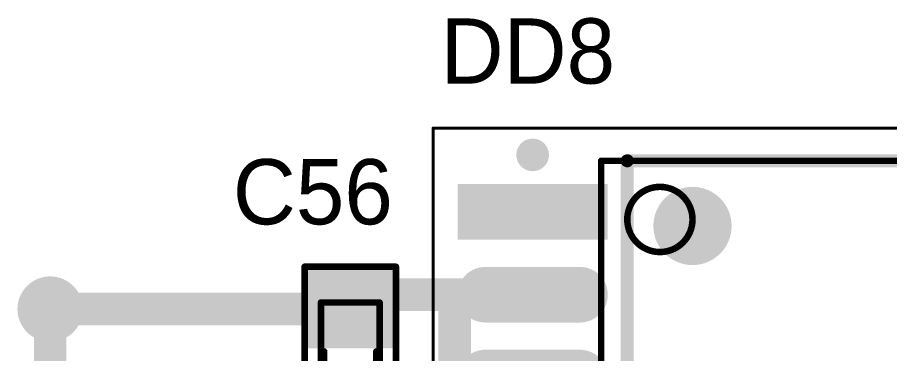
# Model space of a CAD drawing. Header units: millimetres. Extents: x 29 to 180, y 30 to 200.
# Drawn here: x 149.7 to 163.07, y 137.72 to 142.87 of the extents above; entities that cross this region are included whole.
import ezdxf

# ---------------------------------------------------------------- set-up
doc = ezdxf.new("R2010")
doc.units = ezdxf.units.MM
for name, color, linetype in [('BottomLayer', 5, 'Continuous'), ('BottomSolder', 6, 'Continuous'), ('Mechanical13', 56, 'Continuous'), ('Mechanical15', 56, 'Continuous'), ('MultiLayer', 9, 'Continuous'), ('TopLayer', 1, 'Continuous'), ('TopOverlay', 2, 'Continuous'), ('TopPaste', 8, 'Continuous'), ('TopSolder', 216, 'Continuous'), ('ViaHoleLayer', 16, 'Continuous')]:
    doc.layers.add(name, color=color, linetype=linetype)

# ---------------------------------------------------------------- blocks, each defined once
blk = doc.blocks.new('SMD_C_0603_257')
at = {"layer": 'Mechanical13', "const_width": 0.0999998}
for points in [[(-0.90000074, 0.4499991), (-0.90000074, -0.45000164)], [(-0.90000074, 0.4499991), (0.8999982, 0.4499991)], [(0.8999982, 0.4499991), (0.8999982, -0.45000164)], [(-0.90000074, -0.45000164), (0.8999982, -0.45000164)]]:
    blk.add_lwpolyline(points, dxfattribs=at)
at = {"layer": 'Mechanical13', "const_width": 0.0499999}
for points in [[(-0.9249994199999999, 0.4499991, 1), (-0.8750020599999999, 0.4499991, 1)], [(-0.9249994199999999, 0.4499991, 1), (-0.8750020599999999, 0.4499991, 1)], [(0.8749995199999999, 0.4499991, 1), (0.9249968799999999, 0.4499991, 1)], [(0.8749995199999999, 0.4499991, 1), (0.9249968799999999, 0.4499991, 1)], [(-0.9249994199999999, -0.45000164, 1), (-0.8750020599999999, -0.45000164, 1)], [(-0.9249994199999999, -0.45000164, 1), (-0.8750020599999999, -0.45000164, 1)], [(0.8749995199999999, -0.45000164, 1), (0.9249968799999999, -0.45000164, 1)], [(0.8749995199999999, -0.45000164, 1), (0.9249968799999999, -0.45000164, 1)]]:
    blk.add_lwpolyline(points, format="xyb", close=True, dxfattribs=at)
at = {"layer": 'Mechanical15', "const_width": 0.0499999}
for points in [[(-1.47500086, 0.7000011399999999), (-1.47500086, -0.7000011399999999)], [(-1.47500086, 0.7000011399999999), (1.44999964, 0.7000011399999999)], [(1.44999964, 0.7000011399999999), (1.44999964, -0.7000011399999999)], [(-1.47500086, -0.7000011399999999), (1.44999964, -0.7000011399999999)]]:
    blk.add_lwpolyline(points, dxfattribs=at)
at = {"layer": 'Mechanical15', "const_width": 0.02499868}
for points in [[(-1.4875002, 0.7000011399999999, 1), (-1.46250152, 0.7000011399999999, 1)], [(-1.4875002, 0.7000011399999999, 1), (-1.46250152, 0.7000011399999999, 1)], [(1.4375003, 0.7000011399999999, 1), (1.46249898, 0.7000011399999999, 1)], [(1.4375003, 0.7000011399999999, 1), (1.46249898, 0.7000011399999999, 1)], [(-1.4875002, -0.7000011399999999, 1), (-1.46250152, -0.7000011399999999, 1)], [(-1.4875002, -0.7000011399999999, 1), (-1.46250152, -0.7000011399999999, 1)], [(1.4375003, -0.7000011399999999, 1), (1.46249898, -0.7000011399999999, 1)], [(1.4375003, -0.7000011399999999, 1), (1.46249898, -0.7000011399999999, 1)]]:
    blk.add_lwpolyline(points, format="xyb", close=True, dxfattribs=at)
at = {"layer": 'TopLayer'}
for points in [[(-0.30000194, -0.5499989), (-0.30000194, 0.5499989), (-1.29999994, -0.5499989), (-1.29999994, 0.5499989)], [(1.2999974, -0.5499989), (1.2999974, 0.5499989), (0.2999994, -0.5499989), (0.2999994, 0.5499989)]]:
    blk.add_solid(points, dxfattribs=at)
at = {"layer": 'TopOverlay', "const_width": 0.0999998}
for points in [[(-1.44999964, 0.7000011399999999), (-1.44999964, -0.7000011399999999)], [(-1.44999964, 0.7000011399999999), (1.44999964, 0.7000011399999999)], [(1.44999964, 0.7000011399999999), (1.44999964, -0.7000011399999999)], [(-0.1499997, 0.3999992), (0.1499997, 0.3999992)], [(-0.1499997, -0.40000174), (0.1499997, -0.40000174)], [(-1.44999964, -0.7000011399999999), (1.44999964, -0.7000011399999999)]]:
    blk.add_lwpolyline(points, dxfattribs=at)
at = {"layer": 'TopOverlay', "const_width": 0.0499999}
for points in [[(-1.47499832, 0.7000011399999999, 1), (-1.42500096, 0.7000011399999999, 1)], [(-1.47499832, 0.7000011399999999, 1), (-1.42500096, 0.7000011399999999, 1)], [(1.42500096, 0.7000011399999999, 1), (1.47499832, 0.7000011399999999, 1)], [(1.42500096, 0.7000011399999999, 1), (1.47499832, 0.7000011399999999, 1)], [(-0.17499838, 0.3999992, 1), (-0.12500102, 0.3999992, 1)], [(0.12500102, 0.3999992, 1), (0.17499838, 0.3999992, 1)], [(-0.17499838, -0.40000174, 1), (-0.12500102, -0.40000174, 1)], [(0.12500102, -0.40000174, 1), (0.17499838, -0.40000174, 1)], [(-1.47499832, -0.7000011399999999, 1), (-1.42500096, -0.7000011399999999, 1)], [(-1.47499832, -0.7000011399999999, 1), (-1.42500096, -0.7000011399999999, 1)], [(1.42500096, -0.7000011399999999, 1), (1.47499832, -0.7000011399999999, 1)], [(1.42500096, -0.7000011399999999, 1), (1.47499832, -0.7000011399999999, 1)]]:
    blk.add_lwpolyline(points, format="xyb", close=True, dxfattribs=at)
at = {"layer": 'TopPaste'}
for points in [[(-0.30000194, -0.5499989), (-0.30000194, 0.5499989), (-1.29999994, -0.5499989), (-1.29999994, 0.5499989)], [(1.2999974, -0.5499989), (1.2999974, 0.5499989), (0.2999994, -0.5499989), (0.2999994, 0.5499989)]]:
    blk.add_solid(points, dxfattribs=at)
at = {"layer": 'TopSolder'}
for points in [[(-0.19840194, -0.6515989), (-0.19840194, 0.6515989), (-1.40159994, -0.6515989), (-1.40159994, 0.6515989)], [(1.4015974, -0.6515989), (1.4015974, 0.6515989), (0.1983994, -0.6515989), (0.1983994, 0.6515989)]]:
    blk.add_solid(points, dxfattribs=at)
blk = doc.blocks.new('RW_20_381')
at = {"layer": 'Mechanical13', "const_width": 0.0999998}
for points in [[(-3.80000002, 6.4999997), (3.80000002, 6.4999997)], [(-3.80000002, -6.4999997), (-3.80000002, 6.4999997)], [(3.80000002, -6.4999997), (3.80000002, 6.4999997)], [(-3.80000002, -6.4999997), (3.80000002, -6.4999997)]]:
    blk.add_lwpolyline(points, dxfattribs=at)
at = {"layer": 'Mechanical13'}
for points, const_width in [([(-3.8249987, 6.4999997, 1), (-3.77500134, 6.4999997, 1)], 0.0499999), ([(-3.8249987, 6.4999997, 1), (-3.77500134, 6.4999997, 1)], 0.0499999), ([(3.77500134, 6.4999997, 1), (3.8249987, 6.4999997, 1)], 0.0499999), ([(3.77500134, 6.4999997, 1), (3.8249987, 6.4999997, 1)], 0.0499999), ([(-2.40000028, 5.59999896, 1), (-3.39999828, 5.59999896, 1)], 0.0999998), ([(-3.42499696, 5.59999896, 1), (-3.3749996, 5.59999896, 1)], 0.0499999), ([(-2.42499896, 5.59999896, 1), (-2.3750016, 5.59999896, 1)], 0.0499999), ([(-3.8249987, -6.4999997, 1), (-3.77500134, -6.4999997, 1)], 0.0499999), ([(-3.8249987, -6.4999997, 1), (-3.77500134, -6.4999997, 1)], 0.0499999), ([(3.77500134, -6.4999997, 1), (3.8249987, -6.4999997, 1)], 0.0499999), ([(3.77500134, -6.4999997, 1), (3.8249987, -6.4999997, 1)], 0.0499999)]:
    blk.add_lwpolyline(points, format="xyb", close=True, dxfattribs=dict(at, const_width=const_width))
at = {"layer": 'Mechanical15'}
for points, const_width in [([(-6.37500122, 7.00000124), (6.37499868, 7.00000124)], 0.0499999), ([(-6.37500122, -7.00000124), (-6.37500122, 7.00000124)], 0.0499999), ([(6.37499868, -7.00000124), (6.37499868, 7.00000124)], 0.0499999), ([(0, -0.499999), (0, 0.499999)], 0.0999998), ([(-0.50000154, 0), (0.499999, 0)], 0.0999998), ([(-6.37500122, -7.00000124), (6.37499868, -7.00000124)], 0.0499999)]:
    blk.add_lwpolyline(points, dxfattribs=dict(at, const_width=const_width))
for points, const_width in [([(-6.387500559999999, 7.00000124, 1), (-6.36250188, 7.00000124, 1)], 0.02499868), ([(-6.387500559999999, 7.00000124, 1), (-6.36250188, 7.00000124, 1)], 0.02499868), ([(6.362499339999999, 7.00000124, 1), (6.38749802, 7.00000124, 1)], 0.02499868), ([(6.362499339999999, 7.00000124, 1), (6.38749802, 7.00000124, 1)], 0.02499868), ([(-0.02499868, 0.499999, 1), (0.02499868, 0.499999, 1)], 0.0499999), ([(-0.52500022, 0, 1), (-0.47500286, 0, 1)], 0.0499999), ([(0.47500032, 0, 1), (0.52499768, 0, 1)], 0.0499999), ([(-0.02499868, -0.499999, 1), (0.02499868, -0.499999, 1)], 0.0499999), ([(-6.387500559999999, -7.00000124, 1), (-6.36250188, -7.00000124, 1)], 0.02499868), ([(-6.387500559999999, -7.00000124, 1), (-6.36250188, -7.00000124, 1)], 0.02499868), ([(6.362499339999999, -7.00000124, 1), (6.38749802, -7.00000124, 1)], 0.02499868), ([(6.362499339999999, -7.00000124, 1), (6.38749802, -7.00000124, 1)], 0.02499868)]:
    blk.add_lwpolyline(points, format="xyb", close=True, dxfattribs=dict(at, const_width=const_width))
at = {"layer": 'TopLayer', "const_width": 0.6500012399999999}
for points in [[(4.12500064, 5.715), (5.575000279999999, 5.715)], [(-5.575000279999999, 4.444999999999999), (-4.12500064, 4.444999999999999)], [(4.12500064, 4.444999999999999), (5.575000279999999, 4.444999999999999)], [(-5.575000279999999, 3.175), (-4.12500064, 3.175)], [(4.12500064, 3.175), (5.575000279999999, 3.175)], [(-5.575000279999999, 1.905), (-4.12500064, 1.905)], [(4.12500064, 1.905), (5.575000279999999, 1.905)], [(-5.575000279999999, 0.635), (-4.12500064, 0.635)], [(4.12500064, 0.635), (5.575000279999999, 0.635)], [(-5.575000279999999, -0.635), (-4.12500064, -0.635)], [(4.12500064, -0.635), (5.575000279999999, -0.635)], [(-5.575000279999999, -1.905), (-4.12500064, -1.905)], [(4.12500064, -1.905), (5.575000279999999, -1.905)], [(-5.575000279999999, -3.175), (-4.12500064, -3.175)], [(4.12500064, -3.175), (5.575000279999999, -3.175)], [(-5.575000279999999, -4.444999999999999), (-4.12500064, -4.444999999999999)], [(4.12500064, -4.444999999999999), (5.575000279999999, -4.444999999999999)], [(-5.575000279999999, -5.715), (-4.12500064, -5.715)], [(4.12500064, -5.715), (5.575000279999999, -5.715)]]:
    blk.add_lwpolyline(points, dxfattribs=at)
at = {"layer": 'TopLayer', "const_width": 0.32500062}
for points in [[(3.9625016, 5.715, 1), (4.28749968, 5.715, 1)], [(5.41250124, 5.715, 1), (5.73749932, 5.715, 1)], [(-5.73749932, 4.444999999999999, 1), (-5.41250124, 4.444999999999999, 1)], [(-4.28749968, 4.444999999999999, 1), (-3.9625016, 4.444999999999999, 1)], [(3.9625016, 4.444999999999999, 1), (4.28749968, 4.444999999999999, 1)], [(5.41250124, 4.444999999999999, 1), (5.73749932, 4.444999999999999, 1)], [(-5.73749932, 3.175, 1), (-5.41250124, 3.175, 1)], [(-4.28749968, 3.175, 1), (-3.9625016, 3.175, 1)], [(3.9625016, 3.175, 1), (4.28749968, 3.175, 1)], [(5.41250124, 3.175, 1), (5.73749932, 3.175, 1)], [(-5.73749932, 1.905, 1), (-5.41250124, 1.905, 1)], [(-4.28749968, 1.905, 1), (-3.9625016, 1.905, 1)], [(3.9625016, 1.905, 1), (4.28749968, 1.905, 1)], [(5.41250124, 1.905, 1), (5.73749932, 1.905, 1)], [(-5.73749932, 0.635, 1), (-5.41250124, 0.635, 1)], [(-4.28749968, 0.635, 1), (-3.9625016, 0.635, 1)], [(3.9625016, 0.635, 1), (4.28749968, 0.635, 1)], [(5.41250124, 0.635, 1), (5.73749932, 0.635, 1)], [(-5.73749932, -0.635, 1), (-5.41250124, -0.635, 1)], [(-4.28749968, -0.635, 1), (-3.9625016, -0.635, 1)], [(3.9625016, -0.635, 1), (4.28749968, -0.635, 1)], [(5.41250124, -0.635, 1), (5.73749932, -0.635, 1)], [(-5.73749932, -1.905, 1), (-5.41250124, -1.905, 1)], [(-4.28749968, -1.905, 1), (-3.9625016, -1.905, 1)], [(3.9625016, -1.905, 1), (4.28749968, -1.905, 1)], [(5.41250124, -1.905, 1), (5.73749932, -1.905, 1)], [(-5.73749932, -3.175, 1), (-5.41250124, -3.175, 1)], [(-4.28749968, -3.175, 1), (-3.9625016, -3.175, 1)], [(3.9625016, -3.175, 1), (4.28749968, -3.175, 1)], [(5.41250124, -3.175, 1), (5.73749932, -3.175, 1)], [(-5.73749932, -4.444999999999999, 1), (-5.41250124, -4.444999999999999, 1)], [(-4.28749968, -4.444999999999999, 1), (-3.9625016, -4.444999999999999, 1)], [(3.9625016, -4.444999999999999, 1), (4.28749968, -4.444999999999999, 1)], [(5.41250124, -4.444999999999999, 1), (5.73749932, -4.444999999999999, 1)], [(-5.73749932, -5.715, 1), (-5.41250124, -5.715, 1)], [(-4.28749968, -5.715, 1), (-3.9625016, -5.715, 1)], [(3.9625016, -5.715, 1), (4.28749968, -5.715, 1)], [(5.41250124, -5.715, 1), (5.73749932, -5.715, 1)]]:
    blk.add_lwpolyline(points, format="xyb", close=True, dxfattribs=at)
at = {"layer": 'TopLayer'}
blk.add_solid([(-3.80000002, 5.38999938), (-3.80000002, 6.04000062), (-5.900000899999999, 5.38999938), (-5.900000899999999, 6.04000062)], dxfattribs=at)
at = {"layer": 'TopOverlay'}
for points, const_width in [([(-4.724999439999999, 6.589999519999999, 1), (-4.97500148, 6.589999519999999, 1)], 0.2499995), ([(-5.03750072, 6.589999519999999, 1), (-4.912502239999999, 6.589999519999999, 1)], 0.12499848), ([(-4.78749868, 6.589999519999999, 1), (-4.662500199999999, 6.589999519999999, 1)], 0.12499848), ([(-3.45000072, 6.4999997, 1), (-3.35000092, 6.4999997, 1)], 0.0999998), ([(-3.45000072, 6.4999997, 1), (-3.35000092, 6.4999997, 1)], 0.0999998), ([(3.34999838, 6.4999997, 1), (3.44999818, 6.4999997, 1)], 0.0999998), ([(3.34999838, 6.4999997, 1), (3.44999818, 6.4999997, 1)], 0.0999998), ([(-2.10000088, 5.49999916, 1), (-2.69999968, 5.49999916, 1)], 0.5999987999999999), ([(-2.84999938, 5.49999916, 1), (-2.54999998, 5.49999916, 1)], 0.2999994), ([(-2.25000058, 5.49999916, 1), (-1.95000118, 5.49999916, 1)], 0.2999994), ([(-3.45000072, -6.4999997, 1), (-3.35000092, -6.4999997, 1)], 0.0999998), ([(-3.45000072, -6.4999997, 1), (-3.35000092, -6.4999997, 1)], 0.0999998), ([(3.34999838, -6.4999997, 1), (3.44999818, -6.4999997, 1)], 0.0999998), ([(3.34999838, -6.4999997, 1), (3.44999818, -6.4999997, 1)], 0.0999998)]:
    blk.add_lwpolyline(points, format="xyb", close=True, dxfattribs=dict(at, const_width=const_width))
at = {"layer": 'TopOverlay', "const_width": 0.1999996}
for points in [[(-3.40000082, 6.4999997), (3.39999828, 6.4999997)], [(-3.40000082, -6.4999997), (-3.40000082, 6.4999997)], [(3.39999828, -6.4999997), (3.39999828, 6.4999997)], [(-3.40000082, -6.4999997), (3.39999828, -6.4999997)]]:
    blk.add_lwpolyline(points, dxfattribs=at)
at = {"layer": 'TopPaste', "const_width": 0.6500012399999999}
for points in [[(4.12500064, 5.715), (5.575000279999999, 5.715)], [(-5.575000279999999, 4.444999999999999), (-4.12500064, 4.444999999999999)], [(4.12500064, 4.444999999999999), (5.575000279999999, 4.444999999999999)], [(-5.575000279999999, 3.175), (-4.12500064, 3.175)], [(4.12500064, 3.175), (5.575000279999999, 3.175)], [(-5.575000279999999, 1.905), (-4.12500064, 1.905)], [(4.12500064, 1.905), (5.575000279999999, 1.905)], [(-5.575000279999999, 0.635), (-4.12500064, 0.635)], [(4.12500064, 0.635), (5.575000279999999, 0.635)], [(-5.575000279999999, -0.635), (-4.12500064, -0.635)], [(4.12500064, -0.635), (5.575000279999999, -0.635)], [(-5.575000279999999, -1.905), (-4.12500064, -1.905)], [(4.12500064, -1.905), (5.575000279999999, -1.905)], [(-5.575000279999999, -3.175), (-4.12500064, -3.175)], [(4.12500064, -3.175), (5.575000279999999, -3.175)], [(-5.575000279999999, -4.444999999999999), (-4.12500064, -4.444999999999999)], [(4.12500064, -4.444999999999999), (5.575000279999999, -4.444999999999999)], [(-5.575000279999999, -5.715), (-4.12500064, -5.715)], [(4.12500064, -5.715), (5.575000279999999, -5.715)]]:
    blk.add_lwpolyline(points, dxfattribs=at)
at = {"layer": 'TopPaste', "const_width": 0.32500062}
for points in [[(3.9625016, 5.715, 1), (4.28749968, 5.715, 1)], [(5.41250124, 5.715, 1), (5.73749932, 5.715, 1)], [(-5.73749932, 4.444999999999999, 1), (-5.41250124, 4.444999999999999, 1)], [(-4.28749968, 4.444999999999999, 1), (-3.9625016, 4.444999999999999, 1)], [(3.9625016, 4.444999999999999, 1), (4.28749968, 4.444999999999999, 1)], [(5.41250124, 4.444999999999999, 1), (5.73749932, 4.444999999999999, 1)], [(-5.73749932, 3.175, 1), (-5.41250124, 3.175, 1)], [(-4.28749968, 3.175, 1), (-3.9625016, 3.175, 1)], [(3.9625016, 3.175, 1), (4.28749968, 3.175, 1)], [(5.41250124, 3.175, 1), (5.73749932, 3.175, 1)], [(-5.73749932, 1.905, 1), (-5.41250124, 1.905, 1)], [(-4.28749968, 1.905, 1), (-3.9625016, 1.905, 1)], [(3.9625016, 1.905, 1), (4.28749968, 1.905, 1)], [(5.41250124, 1.905, 1), (5.73749932, 1.905, 1)], [(-5.73749932, 0.635, 1), (-5.41250124, 0.635, 1)], [(-4.28749968, 0.635, 1), (-3.9625016, 0.635, 1)], [(3.9625016, 0.635, 1), (4.28749968, 0.635, 1)], [(5.41250124, 0.635, 1), (5.73749932, 0.635, 1)], [(-5.73749932, -0.635, 1), (-5.41250124, -0.635, 1)], [(-4.28749968, -0.635, 1), (-3.9625016, -0.635, 1)], [(3.9625016, -0.635, 1), (4.28749968, -0.635, 1)], [(5.41250124, -0.635, 1), (5.73749932, -0.635, 1)], [(-5.73749932, -1.905, 1), (-5.41250124, -1.905, 1)], [(-4.28749968, -1.905, 1), (-3.9625016, -1.905, 1)], [(3.9625016, -1.905, 1), (4.28749968, -1.905, 1)], [(5.41250124, -1.905, 1), (5.73749932, -1.905, 1)], [(-5.73749932, -3.175, 1), (-5.41250124, -3.175, 1)], [(-4.28749968, -3.175, 1), (-3.9625016, -3.175, 1)], [(3.9625016, -3.175, 1), (4.28749968, -3.175, 1)], [(5.41250124, -3.175, 1), (5.73749932, -3.175, 1)], [(-5.73749932, -4.444999999999999, 1), (-5.41250124, -4.444999999999999, 1)], [(-4.28749968, -4.444999999999999, 1), (-3.9625016, -4.444999999999999, 1)], [(3.9625016, -4.444999999999999, 1), (4.28749968, -4.444999999999999, 1)], [(5.41250124, -4.444999999999999, 1), (5.73749932, -4.444999999999999, 1)], [(-5.73749932, -5.715, 1), (-5.41250124, -5.715, 1)], [(-4.28749968, -5.715, 1), (-3.9625016, -5.715, 1)], [(3.9625016, -5.715, 1), (4.28749968, -5.715, 1)], [(5.41250124, -5.715, 1), (5.73749932, -5.715, 1)]]:
    blk.add_lwpolyline(points, format="xyb", close=True, dxfattribs=at)
at = {"layer": 'TopPaste'}
blk.add_solid([(-3.80000002, 5.38999938), (-3.80000002, 6.04000062), (-5.900000899999999, 5.38999938), (-5.900000899999999, 6.04000062)], dxfattribs=at)
at = {"layer": 'TopSolder', "const_width": 0.85320124}
for points in [[(4.12500064, 5.715), (5.575000279999999, 5.715)], [(-5.575000279999999, 4.444999999999999), (-4.12500064, 4.444999999999999)], [(4.12500064, 4.444999999999999), (5.575000279999999, 4.444999999999999)], [(-5.575000279999999, 3.175), (-4.12500064, 3.175)], [(4.12500064, 3.175), (5.575000279999999, 3.175)], [(-5.575000279999999, 1.905), (-4.12500064, 1.905)], [(4.12500064, 1.905), (5.575000279999999, 1.905)], [(-5.575000279999999, 0.635), (-4.12500064, 0.635)], [(4.12500064, 0.635), (5.575000279999999, 0.635)], [(-5.575000279999999, -0.635), (-4.12500064, -0.635)], [(4.12500064, -0.635), (5.575000279999999, -0.635)], [(-5.575000279999999, -1.905), (-4.12500064, -1.905)], [(4.12500064, -1.905), (5.575000279999999, -1.905)], [(-5.575000279999999, -3.175), (-4.12500064, -3.175)], [(4.12500064, -3.175), (5.575000279999999, -3.175)], [(-5.575000279999999, -4.444999999999999), (-4.12500064, -4.444999999999999)], [(4.12500064, -4.444999999999999), (5.575000279999999, -4.444999999999999)], [(-5.575000279999999, -5.715), (-4.12500064, -5.715)], [(4.12500064, -5.715), (5.575000279999999, -5.715)]]:
    blk.add_lwpolyline(points, dxfattribs=at)
at = {"layer": 'TopSolder', "const_width": 0.42660062}
for points in [[(3.9117016, 5.715, 1), (4.33829968, 5.715, 1)], [(5.361701239999999, 5.715, 1), (5.788299319999999, 5.715, 1)], [(-5.788299319999999, 4.444999999999999, 1), (-5.361701239999999, 4.444999999999999, 1)], [(-4.33829968, 4.444999999999999, 1), (-3.9117016, 4.444999999999999, 1)], [(3.9117016, 4.444999999999999, 1), (4.33829968, 4.444999999999999, 1)], [(5.361701239999999, 4.444999999999999, 1), (5.788299319999999, 4.444999999999999, 1)], [(-5.788299319999999, 3.175, 1), (-5.361701239999999, 3.175, 1)], [(-4.33829968, 3.175, 1), (-3.9117016, 3.175, 1)], [(3.9117016, 3.175, 1), (4.33829968, 3.175, 1)], [(5.361701239999999, 3.175, 1), (5.788299319999999, 3.175, 1)], [(-5.788299319999999, 1.905, 1), (-5.361701239999999, 1.905, 1)], [(-4.33829968, 1.905, 1), (-3.9117016, 1.905, 1)], [(3.9117016, 1.905, 1), (4.33829968, 1.905, 1)], [(5.361701239999999, 1.905, 1), (5.788299319999999, 1.905, 1)], [(-5.788299319999999, 0.635, 1), (-5.361701239999999, 0.635, 1)], [(-4.33829968, 0.635, 1), (-3.9117016, 0.635, 1)], [(3.9117016, 0.635, 1), (4.33829968, 0.635, 1)], [(5.361701239999999, 0.635, 1), (5.788299319999999, 0.635, 1)], [(-5.788299319999999, -0.635, 1), (-5.361701239999999, -0.635, 1)], [(-4.33829968, -0.635, 1), (-3.9117016, -0.635, 1)], [(3.9117016, -0.635, 1), (4.33829968, -0.635, 1)], [(5.361701239999999, -0.635, 1), (5.788299319999999, -0.635, 1)], [(-5.788299319999999, -1.905, 1), (-5.361701239999999, -1.905, 1)], [(-4.33829968, -1.905, 1), (-3.9117016, -1.905, 1)], [(3.9117016, -1.905, 1), (4.33829968, -1.905, 1)], [(5.361701239999999, -1.905, 1), (5.788299319999999, -1.905, 1)], [(-5.788299319999999, -3.175, 1), (-5.361701239999999, -3.175, 1)], [(-4.33829968, -3.175, 1), (-3.9117016, -3.175, 1)], [(3.9117016, -3.175, 1), (4.33829968, -3.175, 1)], [(5.361701239999999, -3.175, 1), (5.788299319999999, -3.175, 1)], [(-5.788299319999999, -4.444999999999999, 1), (-5.361701239999999, -4.444999999999999, 1)], [(-4.33829968, -4.444999999999999, 1), (-3.9117016, -4.444999999999999, 1)], [(3.9117016, -4.444999999999999, 1), (4.33829968, -4.444999999999999, 1)], [(5.361701239999999, -4.444999999999999, 1), (5.788299319999999, -4.444999999999999, 1)], [(-5.788299319999999, -5.715, 1), (-5.361701239999999, -5.715, 1)], [(-4.33829968, -5.715, 1), (-3.9117016, -5.715, 1)], [(3.9117016, -5.715, 1), (4.33829968, -5.715, 1)], [(5.361701239999999, -5.715, 1), (5.788299319999999, -5.715, 1)]]:
    blk.add_lwpolyline(points, format="xyb", close=True, dxfattribs=at)
at = {"layer": 'TopSolder'}
blk.add_solid([(-3.69840002, 5.28839938), (-3.69840002, 6.141600619999999), (-6.0016009, 5.28839938), (-6.0016009, 6.141600619999999)], dxfattribs=at)

msp = doc.modelspace()

# ---------------------------------------------------------------- linework, layer by layer
at = {"layer": 'BottomLayer'}
for points, const_width in [([(150.00000226, 138.40000006, 1), (150.40000146, 138.40000006, 1)], 0.3999992), ([(150.07500338, 138.40000006, 1), (150.32500034, 138.40000006, 1)], 0.2499995)]:
    msp.add_lwpolyline(points, format="xyb", close=True, dxfattribs=dict(at, const_width=const_width))
at = {"layer": 'BottomLayer', "const_width": 0.499999}
msp.add_lwpolyline([(150.20000186, 110.20000058), (150.20000186, 138.40000006)], dxfattribs=at)
at = {"layer": 'BottomSolder', "const_width": 0.5015992}
msp.add_lwpolyline([(149.94920226, 138.40000006, 1), (150.45080146, 138.40000006, 1)], format="xyb", close=True, dxfattribs=at)
at = {"layer": 'MultiLayer', "const_width": 0.3999992}
msp.add_lwpolyline([(150.00000226, 138.40000006, 1), (150.40000146, 138.40000006, 1)], format="xyb", close=True, dxfattribs=at)
at = {"layer": 'TopLayer'}
for points, const_width in [([(150.00000226, 138.40000006, 1), (150.40000146, 138.40000006, 1)], 0.3999992), ([(154.8950039, 138.6200047, 1), (155.14500086, 138.6200047, 1)], 0.2499995), ([(154.8950039, 138.6200047, 1), (155.14500086, 138.6200047, 1)], 0.2499995), ([(156.4950007, 138.6200047, 1), (156.74499766, 138.6200047, 1)], 0.2499995), ([(156.4950007, 138.6200047, 1), (156.74499766, 138.6200047, 1)], 0.2499995), ([(156.4950007, 138.6200047, 1), (156.74499766, 138.6200047, 1)], 0.2499995), ([(157.47074932, 138.6200047, 1), (157.72074628, 138.6200047, 1)], 0.2499995), ([(157.47074932, 138.6200047, 1), (157.72074628, 138.6200047, 1)], 0.2499995), ([(157.8249955, 138.6200047, 1), (158.07499246, 138.6200047, 1)], 0.2499995), ([(150.07500338, 138.40000006, 1), (150.32500034, 138.40000006, 1)], 0.2499995), ([(154.67499926, 138.40000006, 1), (154.92499622, 138.40000006, 1)], 0.2499995), ([(154.67499926, 138.40000006, 1), (154.92499622, 138.40000006, 1)], 0.2499995), ([(156.2749986, 138.4000026, 1), (156.52499556, 138.4000026, 1)], 0.2499995), ([(156.2749986, 138.4000026, 1), (156.52499556, 138.4000026, 1)], 0.2499995)]:
    msp.add_lwpolyline(points, format="xyb", close=True, dxfattribs=dict(at, const_width=const_width))
at = {"layer": 'TopLayer', "const_width": 0.499999}
for points in [[(154.79999774, 138.40000006), (155.02000238, 138.6200047)], [(155.02000238, 138.6200047), (156.61999918, 138.6200047)], [(156.39999708, 138.4000026), (156.61999918, 138.6200047)], [(156.61999918, 138.6200047), (157.5957478, 138.6200047)], [(157.5957478, 138.6200047), (157.94999398, 138.6200047)], [(150.20000186, 138.40000006), (154.79999774, 138.40000006)], [(156.39999708, 137.40000206), (156.39999708, 138.4000026)]]:
    msp.add_lwpolyline(points, dxfattribs=at)
at = {"layer": 'TopSolder', "const_width": 0.5015992}
msp.add_lwpolyline([(149.94920226, 138.40000006, 1), (150.45080146, 138.40000006, 1)], format="xyb", close=True, dxfattribs=at)
at = {"layer": 'ViaHoleLayer', "const_width": 0.2499995}
msp.add_lwpolyline([(150.07500338, 138.40000006, 1), (150.32500034, 138.40000006, 1)], format="xyb", close=True, dxfattribs=at)

# ---------------------------------------------------------------- block references
for name, p, rotation in [('RW_20_381', (162.44574826, 134.1750047), 360), ('SMD_C_0603_257', (154.79999774, 137.60000166), 90)]:
    msp.add_blockref(name, p, dxfattribs=dict(rotation=rotation))

# ---------------------------------------------------------------- texts
at = {"layer": 'TopOverlay'}
for s, p in [('DD8', (156.1846, 141.859)), ('C56', (152.99999626, 139.70000254))]:
    msp.add_text(s, height=1.00000054, dxfattribs=at).set_placement(p)

doc.saveas('drawing.dxf')
